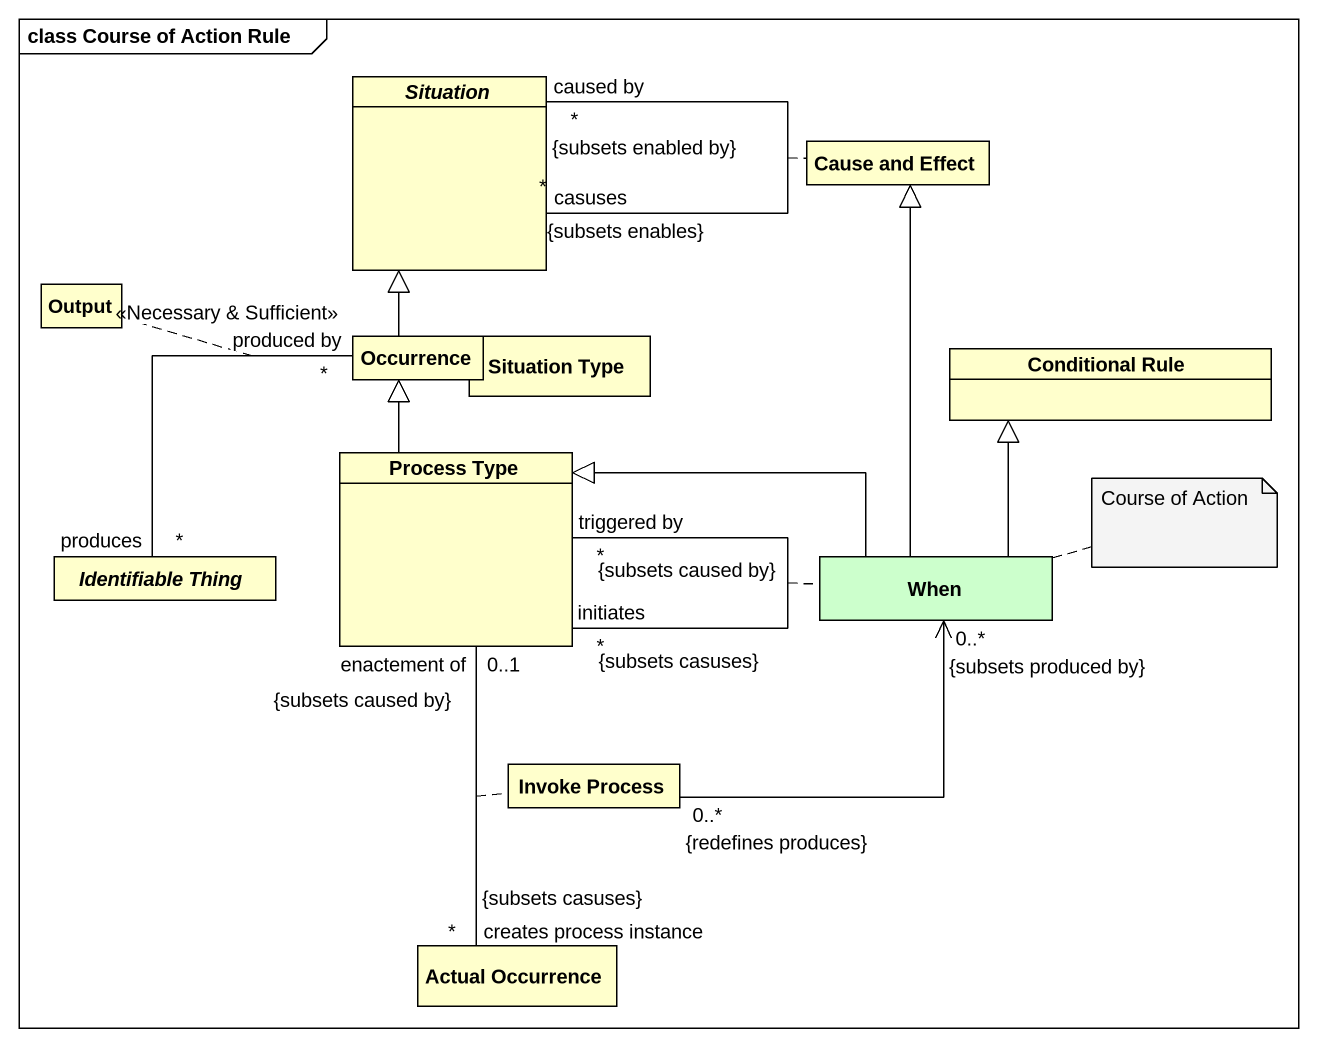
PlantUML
@startuml
mainframe class Course of Action Rule
hide circle
hide empty members
abstract class Situation
class "Cause and Effect" as Cause_and_Effect
class Output
class Occurrence
class "Situation Type" as Situation_Type
class "Conditional Rule" as Conditional_Rule
class "Process Type" as Process_Type
abstract class "Identifiable Thing" as Identifiable_Thing
class When #CCFFCC
class "Invoke Process" as Invoke_Process
class "Actual Occurrence" as Actual_Occurrence
Situation "casuses\n*\n{subsets enables}" -- "caused by\n*\n{subsets enabled by}" Situation
(Situation, Situation) .. Cause_and_Effect
Occurrence -up-|> Situation
Occurrence "produced by\n<<Necessary & Sufficient>>\n*" -- "produces\n*" Identifiable_Thing
(Occurrence, Identifiable_Thing) .. Output
Process_Type -up-|> Occurrence
Process_Type "triggered by\n*\n{subsets caused by}" -- "initiates\n*\n{subsets casuses}" Process_Type
(Process_Type, Process_Type) .. When
Process_Type "enactement of\n0..1\n{subsets caused by}" -- "creates process instance\n*\n{subsets casuses}" Actual_Occurrence
(Process_Type, Actual_Occurrence) .. Invoke_Process
When -up-|> Cause_and_Effect
When -up-|> Conditional_Rule
When -left-|> Process_Type
When "0..*\n{subsets produced by}" <-left- "0..*\n{redefines produces}" Invoke_Process
note right of When : Course of Action
@enduml
